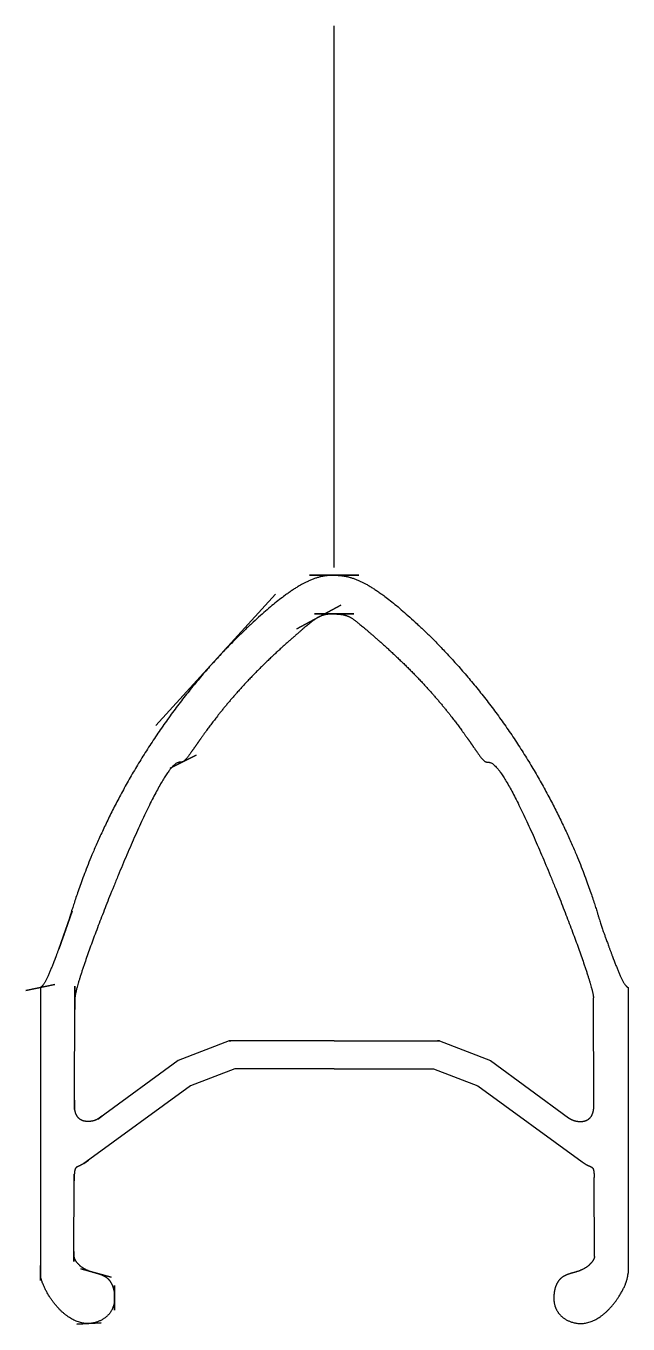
# Model space of a CAD drawing. Header units: millimetres. Extents: x -10 to 9.5, y -21.9 to 20.
import ezdxf

# ---------------------------------------------------------------- set-up
doc = ezdxf.new("R2010")
doc.units = ezdxf.units.MM
doc.layers.get('0').update_dxf_attribs({"linetype": 'CONTINUOUS'})

msp = doc.modelspace()

# ---------------------------------------------------------------- linework, layer by layer
for p, q in [((0, 2.5), (0, 20)), ((-9.5, -11.069), (-9.5, -20.3)), ((9.5, -11.069), (9.5, -20.3)), ((-8.395, -14.868), (-8.381, -11.408)), ((8.395, -14.868), (8.381, -11.408)), ((-3.4, -12.8), (-5.049, -13.437)), ((0, -12.8), (-3.4, -12.8)), ((-3.4, -12.8), (-3.339, -12.8)), ((0, -12.8), (3.4, -12.8)), ((3.4, -12.8), (3.339, -12.8)), ((3.4, -12.8), (5.049, -13.437)), ((-5.049, -13.437), (-7.574, -15.282)), ((-3.213, -13.7), (-4.642, -14.255)), ((0, -13.7), (-3.213, -13.7)), ((0, -13.7), (3.213, -13.7)), ((3.213, -13.7), (4.642, -14.255)), ((5.049, -13.437), (7.574, -15.282)), ((-4.642, -14.255), (-8.018, -16.709)), ((4.642, -14.255), (8.018, -16.709)), ((-8.414, -19.768), (-8.404, -17.217)), ((8.414, -19.768), (8.404, -17.217))]:
    msp.add_line(p, q)
for points in [[(0.8, 2.25), (-0.8, 2.25)], [(-1.893, 1.634), (-5.763, -2.604)], [(0.213, 1.278), (-1.213, 0.522)], [(0.634, 1), (-0.634, 1)], [(-4.466, -3.561), (-5.303, -3.986)], [(-8.469, -8.607), (-8.902, -9.832)], [(-9.035, -10.972), (-9.965, -11.166)], [(-8.38, -11.029), (-8.383, -11.788)], [(-8.395, -15.02), (-8.394, -14.716)], [(-7.507, -15.233), (-7.641, -15.331)], [(-7.941, -16.653), (-8.096, -16.765)], [(-8.403, -17.109), (-8.404, -17.324)], [(-8.413, -19.606), (-8.414, -19.929)], [(-9.5, -20.54), (-9.5, -20.06)], [(-8.19, -20.163), (-7.21, -20.437)], [(-7.1, -20.7), (-7.1, -21.5)], [(-7.529, -21.914), (-8.323, -21.949)]]:
    msp.add_lwpolyline(points, close=True)
for points in [[(0, 2.25), (-0.092, 2.25), (-0.277, 2.239), (-0.559, 2.191), (-0.973, 2.036), (-1.695, 1.563), (-2.719, 0.684), (-4.066, -0.668), (-5.463, -2.409), (-6.667, -4.314), (-7.578, -6.12), (-8.168, -7.588), (-8.483, -8.558), (-8.622, -9.06), (-8.717, -9.301), (-8.958, -9.98), (-9.216, -10.658), (-9.38, -10.98), (-9.464, -11.062), (-9.5, -11.069)], [(0, 2.25), (0.092, 2.25), (0.277, 2.239), (0.559, 2.191), (0.973, 2.036), (1.695, 1.563), (2.719, 0.684), (4.066, -0.668), (5.463, -2.409), (6.667, -4.314), (7.578, -6.12), (8.168, -7.588), (8.483, -8.558), (8.622, -9.06), (8.717, -9.301), (8.958, -9.98), (9.216, -10.658), (9.38, -10.98), (9.464, -11.062), (9.5, -11.069)], [(0, 1), (-0.014, 1), (-0.054, 0.999), (-0.157, 0.994), (-0.344, 0.976), (-0.529, 0.903), (-0.747, 0.734), (-1.095, 0.444), (-1.575, 0.026), (-2.158, -0.51), (-2.783, -1.135), (-3.387, -1.807), (-3.912, -2.465), (-4.327, -3.04), (-4.619, -3.472), (-4.8, -3.724), (-4.903, -3.805), (-4.991, -3.783), (-5.128, -3.81), (-5.358, -4.054), (-5.699, -4.616), (-6.14, -5.497), (-6.647, -6.629), (-7.174, -7.896), (-7.666, -9.157), (-8.068, -10.264), (-8.28, -10.918), (-8.362, -11.235), (-8.381, -11.364), (-8.381, -11.408)], [(0, 1), (0.014, 1), (0.054, 0.999), (0.157, 0.994), (0.344, 0.976), (0.529, 0.903), (0.747, 0.734), (1.095, 0.444), (1.575, 0.026), (2.158, -0.51), (2.783, -1.135), (3.387, -1.807), (3.912, -2.465), (4.327, -3.04), (4.619, -3.472), (4.8, -3.724), (4.903, -3.805), (4.991, -3.783), (5.128, -3.81), (5.358, -4.054), (5.699, -4.616), (6.14, -5.497), (6.647, -6.629), (7.174, -7.896), (7.666, -9.157), (8.068, -10.264), (8.28, -10.918), (8.362, -11.235), (8.381, -11.364), (8.381, -11.408)], [(-7.574, -15.282), (-7.609, -15.307), (-7.683, -15.352), (-7.805, -15.399), (-7.985, -15.423), (-8.201, -15.377), (-8.331, -15.253), (-8.384, -15.092), (-8.395, -14.949), (-8.395, -14.868)], [(7.574, -15.282), (7.609, -15.307), (7.683, -15.352), (7.805, -15.399), (7.985, -15.423), (8.201, -15.377), (8.331, -15.253), (8.384, -15.092), (8.395, -14.949), (8.395, -14.868)], [(-8.018, -16.709), (-8.056, -16.737), (-8.125, -16.784), (-8.211, -16.831), (-8.293, -16.86), (-8.359, -16.889), (-8.389, -16.957), (-8.401, -17.062), (-8.404, -17.16), (-8.404, -17.217)], [(8.018, -16.709), (8.056, -16.737), (8.125, -16.784), (8.211, -16.831), (8.293, -16.86), (8.359, -16.889), (8.389, -16.957), (8.401, -17.062), (8.404, -17.16), (8.404, -17.217)], [(-8.414, -19.768), (-8.414, -19.786), (-8.406, -19.829), (-8.369, -19.909), (-8.271, -20.037), (-8.071, -20.184), (-7.812, -20.279), (-7.538, -20.332), (-7.326, -20.441), (-7.187, -20.62), (-7.114, -20.853), (-7.087, -21.103), (-7.112, -21.345), (-7.209, -21.568), (-7.387, -21.76), (-7.647, -21.902), (-7.976, -21.966), (-8.343, -21.893), (-8.709, -21.666), (-9.039, -21.325), (-9.301, -20.934), (-9.437, -20.638), (-9.488, -20.452), (-9.5, -20.347), (-9.5, -20.3)], [(8.414, -19.768), (8.414, -19.786), (8.406, -19.829), (8.369, -19.909), (8.271, -20.037), (8.071, -20.184), (7.812, -20.279), (7.538, -20.332), (7.326, -20.441), (7.187, -20.62), (7.114, -20.853), (7.087, -21.103), (7.112, -21.345), (7.209, -21.568), (7.387, -21.76), (7.647, -21.902), (7.976, -21.966), (8.343, -21.893), (8.709, -21.666), (9.039, -21.325), (9.301, -20.934), (9.437, -20.638), (9.488, -20.452), (9.5, -20.347), (9.5, -20.3)]]:
    msp.add_open_spline(points, degree=5)

doc.saveas('drawing.dxf')
